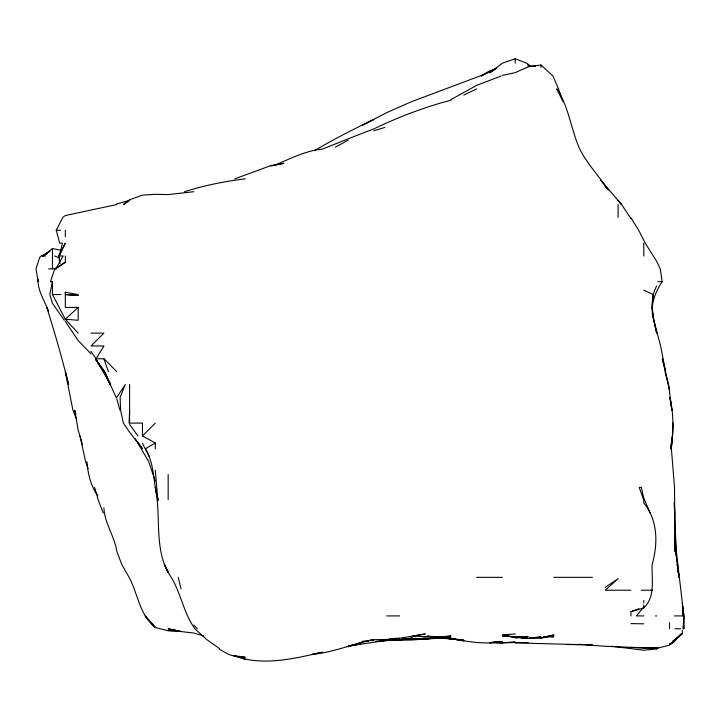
<?xml version="1.0" encoding="UTF-8"?>
<svg xmlns="http://www.w3.org/2000/svg" width="720" height="720" viewBox="0 0 720 720"><rect width="100%" height="100%" fill="white"/><g stroke="black" fill="none" stroke-linecap="round" stroke-linejoin="round"><path stroke-width="1.08" d="M674.613 538.794L674.649 535.572M674.964 535.572L675.054 551.646L674.523 487.368L671.382 448.803L671.985 439.164L671.22 448.803C673.281 431.694 673.992 414.261 669.843 397.386L671.859 410.238L668.556 384.534L662.328 358.821L665.622 371.673L660.609 345.969L653.832 320.256L656.649 333.108C653.301 317.754 648.612 300.708 656.649 285.993M675 533.43L675.135 525.933L676.386 551.646L683.82 615.915L683.64 628.776L683.604 626.634M129.069 423.099L129.591 411.174M683.559 621.279L683.235 628.776L684 615.915L682.353 605.862L682.65 607.878M683.658 619.137L682.947 609.885M38.34 279.549L38.097 281.691L36 268.839L39.609 257.616L41.103 255.978L47.304 253.35M38.061 279.549C37.593 290.961 44.829 300.888 48.483 311.355L46.827 307.404C54.81 332.964 62.235 358.551 68.598 384.534L65.322 371.898L72.936 410.238L76.563 419.139M65.322 255.978L65.322 262.206L54.819 268.839L50.427 281.691L52.38 281.691L49.824 294.543L52.461 303.3L64.287 320.256M59.562 254.907L62.532 243.126L59.67 243.126L56.259 230.274L62.784 217.413L65.322 215.541L116.739 204.561M650.115 513.081L643.788 498.06L641.322 487.368L639.207 487.368L643.788 500.229L643.788 502.911C658.071 520.452 657.981 543.726 652.158 564.498C651.528 579.276 655.686 596.412 643.788 607.986L630.936 611.649L630.936 615.915M59.76 254.988L65.322 243.126L58.662 255.978L60.057 263.475M630.936 217.845L638.667 230.274L645.21 243.126L656.649 261.288L660.249 268.839L662.139 281.691C654.705 293.112 649.431 306.531 653.751 320.256L652.095 307.404L653.157 294.543L643.788 290.124M91.026 351.342L96.093 358.821L103.887 345.969L91.026 345.969L103.887 333.108L91.026 333.108M116.739 397.386L125.298 384.534L120.105 397.386L120.618 410.238L123.39 423.099L129.591 432.234L142.452 448.803L137.484 441.459M643.788 607.005L636.327 615.915L643.788 615.915M681.615 633.672L674.226 641.628L669.501 644.004L674.064 641.628L669.501 644.562L673.992 641.628L669.501 645.165L656.649 648.387L605.223 646.281L584.874 644.76M155.304 448.803L155.304 443.025L142.452 435.951L155.304 423.099M52.461 281.691L52.461 294.543L65.322 319.257L78.174 320.256L78.174 307.404L65.322 319.257L78.174 333.108M681.534 633.609L672.498 641.628L682.353 633.978L682.353 630.342M61.038 250.299L52.461 248.517L43.182 255.978L49.932 251.253M611.658 646.245L643.788 650.223L656.649 648.945L658.341 647.613M129.591 199.755L123.444 204.561L129.591 200.448L129.591 199.755L142.452 195.102L155.304 194.319L168.156 194.589L193.869 191.709M65.322 262.206L55.809 268.839L63.135 255.978L58.662 255.978M605.223 587.367L618.084 578.736L605.223 590.211L630.936 590.211M45.639 255.978L42.147 255.978L49.653 251.253M493.209 70.731L489.537 72.882L502.416 63.153L515.241 58.743L526.509 63.153L528.102 64.188L528.102 65.988L535.599 66.24M155.304 443.025L145.386 448.803C155.07 464.562 152.865 483.201 158.121 500.229L155.304 487.368C161.199 515.457 154.026 546.318 168.156 572.733C180.729 589.689 182.583 611.829 194.904 628.776L206.721 639.531L219.582 648.666M450.972 99.558L476.676 85.356L501.129 76.014M335.277 147.132L348.129 140.283M487.701 72.666L481.302 76.014L489.537 70.92L495.468 69.003M314.604 150.624C333.765 139.194 353.682 129.096 373.842 119.466L361.971 125.433L386.694 112.635L411.426 101.718L479.925 76.014L488.574 72.144M496.458 68.31L489.537 71.739L494.478 69.822M463.824 95.103L476.676 88.866M42.147 255.978L45.9 254.223M274.833 165.123C290.313 158.76 305.487 150.687 322.416 149.085C339.561 142.254 356.58 135.477 373.842 128.871C398.547 117.045 424.467 107.118 450.972 100.17M234.756 178.848L270.999 165.555L283.851 163.323L270.999 165.996M630.936 611.649L638.847 608.787M348.129 646.803L363.816 641.628L373.842 639.567C352.917 643.734 333.108 652.59 311.652 654.48L322.416 652.185C293.598 658.836 262.08 666.495 233.424 655.614M184.509 191.709C204.291 185.499 224.703 181.296 245.286 178.848M373.842 130.77L384.849 127.431M116.739 203.895L129.591 200.448M502.389 75.402L515.241 72.657L528.102 66.87L540.954 64.971L552.96 76.014L558.495 88.866L563.013 101.718L556.794 88.866C568.881 106.947 570.96 129.015 579.519 148.545C586.674 163.125 598.059 174.915 607.023 188.316M348.129 646.335L360.981 643.941M375.687 641.628L377.883 641.241M380.088 640.845L382.293 640.449M363.816 641.628L373.842 639.918M413.478 635.94L425.259 633.951C399.933 638.289 374.661 642.375 349.2 645.705M396.333 638.271L386.694 639.828L396.333 638.253M349.2 645.687L359.91 644.103M362.241 641.484L364.347 641.205M362.169 641.484L364.293 641.205M546.309 636.615L553.806 635.616L540.954 637.776L553.806 634.968L540.954 638.253L529.173 638.172M432.756 638.28L412.407 639.99L389.907 640.413M401.688 639.225L403.83 638.982M405.972 638.739L412.407 638.001L399.546 640.089L380.268 640.809M426.33 638.919L431.685 638.325M528.102 638.406L502.389 635.715L528.102 638.406L540.954 636.966L529.173 638.073M519.525 637.416L515.241 637.83L519.525 637.506M375.984 641.43L386.694 640.458M399.546 638.28L386.694 639.45L373.842 639.711M397.404 639.711L389.907 640.287L399.546 639.783L389.907 639.99M425.259 638.964L440.253 638.217L401.688 639.396L435.969 638.289M389.907 640.116L395.262 639.747M502.389 634.752L515.241 634.005M491.679 642.249L502.389 641.628L489.537 642.807L501.507 641.628C482.436 645.156 463.32 640.629 444.537 637.587M543.096 637.236L553.806 636.732L551.664 636.66M515.241 637.2L528.102 636.624L515.241 637.173L502.389 635.499L527.022 638.091L515.241 637.326L519.525 637.344M507.744 642.429L515.241 642.105L502.389 642.942L492.75 642.618L502.389 642.69L495.963 642.6M425.259 638.568L438.111 638.181L450.972 638.793L438.111 637.524L463.824 640.143L454.185 638.991M380.268 640.728L386.694 640.53M427.401 638.271L422.046 638.271M440.253 638.289L423.117 638.28M502.389 642.654L528.102 642.555M643.788 647.946L656.649 647.712M177.804 630.729L168.156 630.792L155.304 627.489L145.188 615.915L155.304 627.399C139.725 615.204 138.087 594.729 129.591 578.214L121.797 564.498L116.739 551.052C114.435 536.103 104.472 522.909 103.887 507.843M56.259 230.274L60.453 230.274M48.582 268.839L56.601 268.839M657.882 281.691L662.139 281.691M52.461 294.543L60.966 294.543M65.484 294.543L78.174 295.488L65.484 294.543L65.322 292.194L78.174 294.543M78.174 307.404L65.322 307.404L65.322 292.194M96.093 358.821L103.887 358.821L108.414 371.673M476.676 577.35L502.389 577.35M553.806 577.35L592.371 577.35M641.205 590.211L652.599 590.211M386.694 615.915L399.546 615.915M655.497 615.915L656.649 615.915M674.424 615.915L682.353 615.915M674.883 628.776L680.643 628.776M683.973 628.776L683.64 620.208M412.407 636.12L450.972 637.542L438.111 637.146L450.972 635.994L438.111 637.317L427.401 636.165M515.241 642.879L592.371 645.021L587.016 644.76M630.936 623.61L643.788 623.835M177.804 630.648L168.156 630.468L181.017 631.323L168.156 628.776L181.017 631.566L193.869 633.033L203.508 635.859M443.466 638.28L450.972 638.46M442.395 638.28L450.972 638.55L463.824 640.719L438.111 636.921L427.401 636.111M630.936 647.379L643.788 647.946M582.732 644.562L579.519 644.4L582.732 644.616M442.395 637.254L440.253 636.912L450.972 638.847L439.182 636.768M234.576 655.632L236.718 655.974M238.86 656.307L245.286 657.324L232.434 655.659L228.825 654.48L219.582 649.404M54.594 255.978L59.472 258.039M243.333 658.341L245.286 659.439L241.767 657.495M528.102 64.458L530.667 66.348M104.13 358.821L116.739 371.673M91.026 353.862L78.174 340.56L65.322 321.48M193.869 625.068L197.28 628.776M601.119 180.585L621.621 204.561L630.936 218.619M606.924 188.46L605.223 186.03L608.373 190.08M600.966 180.441L603.405 183.636M605.223 186.03L607.023 188.46M129.591 424.44L137.925 435.951M95.418 358.821L103.887 370.611L110.295 384.534L103.887 371.673L95.526 358.821L110.664 384.534L103.887 371.673L95.418 358.821L104.499 371.673L110.295 384.534M97.821 495.63C90.486 485.82 87.984 473.607 86.904 461.664M135.351 438.705L148.716 461.664L155.304 481.113M142.452 443.403L149.337 456.714M116.118 397.386L104.499 371.673M103.248 513.081L98.316 500.229L94.59 487.368M88.074 468.585L85.617 461.664L80.001 435.951M82.512 444.852L78.174 430.11L74.745 410.238L75.888 414.522M116.739 398.709L119.961 410.238M665.046 371.673L669.501 389.808M178.272 577.35L181.017 588.897M155.304 470.313L157.851 500.229M677.313 564.498L677.601 566.64M675.783 552.717L676.197 555.93M676.476 558.072L676.899 561.285M677.673 566.64L677.439 564.498L679.059 577.35L677.898 568.782L678.357 573.066M678.456 573.066C674.388 549.648 675.603 525.996 674.298 502.371M675.036 544.149L675.558 550.575M674.289 503.442L674.667 515.223M669.501 622.584L669.501 628.776M656.649 648.396L656.649 648.945M643.788 243.126L643.788 255.978M643.788 600.498L643.788 603.063M643.788 605.025L643.788 607.986M618.084 204.561L618.084 217.413M540.954 64.971L540.954 67.5M515.241 58.743L515.241 63.153M168.156 474.516L168.156 499.59M142.452 435.951L142.452 423.099L129.591 423.099L129.591 384.534M65.322 230.274L65.322 236.754M52.461 248.517L52.461 268.839M672.93 423.099L672.534 435.951L670.662 448.803L672.399 435.951L672.93 423.099M438.111 637.965L435.969 638.028L440.253 637.974L438.111 637.965M164.412 564.498L168.156 572.076L164.412 564.498M579.519 644.526L566.667 644.508L579.519 644.526M621.63 204.561L618.084 200.403L621.621 204.561M678.816 577.35L678.591 575.208L678.816 577.35M683.136 615.915L682.389 603.063L683.136 615.915"/></g></svg>
